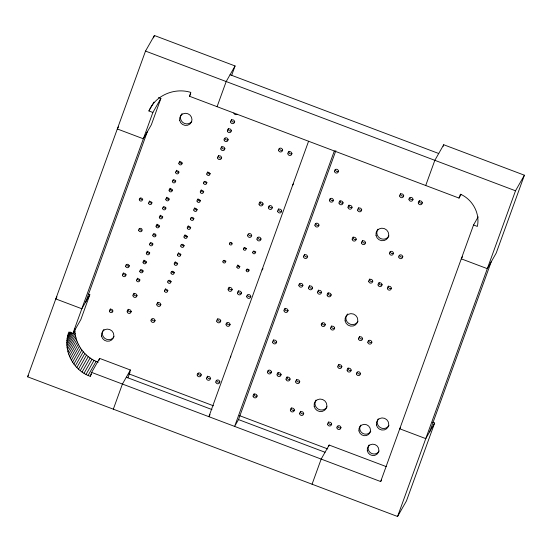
<?xml version="1.0" encoding="UTF-8"?>
<svg xmlns="http://www.w3.org/2000/svg" width="552" height="552" viewBox="0 0 552 552"><rect width="100%" height="100%" fill="white"/><g stroke="black" fill="none" stroke-linecap="round" stroke-linejoin="round"><path stroke-width="0.83" d="M91.487 374.097L90.224 376.312C72.905 370.268 62.141 349.506 68.8 332.083L72.829 333.608L80.834 319.587L89.824 294.733L88.21 294.126M432.299 422.149L434.652 423.039L406.458 500.919L397.571 516.499L27.6 376.809L145.507 51.081L154.394 35.501L235.069 65.957L231.654 75.403M153.518 37.909L154.394 35.501M72.829 333.608L152.883 112.449L160.88 98.428L158.507 97.531M85.719 301.937L147.239 131.976M160.88 98.428L151.351 124.773L143.347 138.793L117.314 128.961L118.48 126.919M461.12 194.394L459.016 198.085L189.446 96.241L190.833 92.419C174.798 87.333 155.54 95.192 148.923 110.959L152.883 112.449M90.224 376.312L91.632 372.414L99.629 358.393L130.424 370.019L129.009 373.911L213.5 405.81M98.787 360.732L99.629 358.393M217.081 106.674L226.182 81.544L235.069 65.957M113.326 409.177L122.42 384.04L130.424 370.019M127.905 377.865L129.899 372.358L129.009 373.911M308.575 141.25L208.877 416.684L210.043 414.642M334.319 150.979L234.621 426.406L238.512 419.589L335.864 150.641M312.066 484.214L321.167 459.085L329.164 445.057L386.255 466.612M328.599 446.616L329.164 445.057M425.716 185.513L434.838 160.321L443.725 144.741L524.4 175.205L496.207 253.085L487.319 268.665L461.286 258.84L462.452 256.79M443.152 146.315L443.725 144.741M459.016 198.085L460.423 194.194C472.526 199.424 480.281 213.424 477.342 226.423L473.54 224.988L380.666 481.551L91.632 372.414M397.571 516.499L515.513 190.785L524.4 175.205M429.649 431.802L491.211 261.855M148.923 110.959L153.974 102.099M56.959 296.879L55.793 298.929L81.827 308.754L89.824 294.733M27.6 376.809L28.449 375.325M189.446 96.241L190.709 94.026M67.579 336.34L70.104 331.911M67.185 338.528L70.552 332.621M66.944 340.736L71.574 332.621M66.847 342.964L72.319 333.367M66.902 345.2L74.899 331.172L74.844 328.944M67.102 347.429L75.106 333.408L74.899 331.172M67.454 349.644L75.458 335.623L75.106 333.408M67.958 351.845L75.955 337.817L75.458 335.623M68.6 354.004L76.597 339.984L75.955 337.817M69.386 356.13L77.383 342.109L76.597 339.984M70.304 358.207L78.308 344.186L77.383 342.109M71.367 360.221L79.364 346.201L78.308 344.186M72.553 362.174L80.551 348.146L79.364 346.201M73.864 364.044L81.862 350.023L80.551 348.146M75.3 365.831L83.297 351.81L81.862 350.023M76.845 367.528L84.842 353.508L83.297 351.81M78.494 369.129L86.491 355.108L84.842 353.508M80.247 370.627L88.244 356.606L86.491 355.108M82.089 372.007L90.086 357.986L88.244 356.606M84.021 373.276L92.018 359.248L90.086 357.986M86.022 374.415L94.019 360.394L98.221 362.284M88.092 375.429L96.089 361.408M473.54 224.988L478.177 216.86M400.538 427.434L399.765 428.8L425.764 438.619L434.652 423.039M380.666 481.551L381.508 480.074M230.067 74.727L438.723 153.504M145.507 51.081L515.513 190.785M239.244 415.532L327.757 448.955M126.311 377.223L211.961 409.563M238.512 419.589L325.052 452.267M92.018 359.248L94.019 360.394M226.03 261.151A1.373 1.318 29.7 0 1 223.808 260.316M292.036 153.525A2.001 1.918 29.7 0 1 288.875 151.303M319.084 225.057A2.001 1.918 29.7 0 1 315.841 223.836M365.652 242.645A2.001 1.918 29.7 0 1 362.491 240.424M413.124 199.244A2.001 1.918 29.7 0 1 409.888 198.023M325.418 324.555A2.001 1.918 29.7 0 1 322.175 323.327M179.11 172.01A1.608 1.539 29.7 0 1 176.571 170.223M382.205 284.666A2.001 1.918 29.7 0 1 379.038 282.445M271.57 371.986A2.001 1.918 29.7 0 1 268.327 370.758M261.117 238.947A2.001 1.918 29.7 0 1 257.881 237.726M334.733 328.067A2.001 1.918 29.7 0 1 331.566 325.846M142.809 199.189A1.608 1.539 29.7 0 1 140.201 198.202M388.981 425.371A6.279 6.017 29.7 0 1 380.28 427.572A6.279 6.017 29.7 0 1 378.292 418.844M152.117 202.701A1.608 1.539 29.7 0 1 149.578 200.921M321.65 292.229A2.001 1.918 29.7 0 1 318.49 290.007M231.495 130.665A2.001 1.918 29.7 0 1 228.335 128.444M166.09 207.98A1.608 1.539 29.7 0 1 163.489 206.993M169.347 198.989A1.608 1.539 29.7 0 1 166.807 197.202M112.346 311.08A1.766 1.69 29.7 0 1 110.372 308.768M149.82 252.94A1.608 1.539 29.7 0 1 147.274 251.153M174.508 272.481A1.608 1.539 29.7 0 1 171.9 271.501M361.808 209.85A2.001 1.918 29.7 0 1 358.648 207.628M177.758 263.49A1.608 1.539 29.7 0 1 175.219 261.703M333.546 200.183A2.001 1.918 29.7 0 1 330.31 198.962M210.664 378.327A2.001 1.918 29.7 0 1 207.504 376.105M201.349 374.808A2.001 1.918 29.7 0 1 198.113 373.587M303.027 285.191A2.001 1.918 29.7 0 1 299.784 283.969M221.732 157.644A2.001 1.918 29.7 0 1 218.564 155.422M370.772 431.243A5.886 5.637 29.7 0 1 362.609 433.306A5.886 5.637 29.7 0 1 360.746 425.116M288.158 310.486A2.001 1.918 29.7 0 1 284.998 308.264M343.178 202.812A2.001 1.918 29.7 0 1 340.018 200.59M307.692 256.535A2.001 1.918 29.7 0 1 304.525 254.313M155.16 320.47A2.001 1.918 29.7 0 1 151.924 319.242M281.216 374.58A2.001 1.918 29.7 0 1 278.049 372.358M379.141 451.06A5.886 5.637 29.7 0 1 370.985 453.13A5.886 5.637 29.7 0 1 369.122 444.94M290.193 379.017A2.001 1.918 29.7 0 1 287.033 376.795M371.986 342.137A2.001 1.918 29.7 0 1 368.75 340.915M237.118 114.236A2.001 1.918 29.7 0 1 233.875 113.015M352.176 207.214A2.001 1.918 29.7 0 1 349.009 204.992M230.488 357.731A6.472 6.203 29.7 0 1 230.826 356.143M327.101 406.783A6.472 6.203 29.7 0 1 318.124 409.053A6.472 6.203 29.7 0 1 316.075 400.048M162.84 216.97A1.608 1.539 29.7 0 1 160.294 215.183M262.069 269.99A6.472 6.203 29.7 0 1 263.028 268.645M358.02 321.354A6.472 6.203 29.7 0 1 348.685 323.396A6.472 6.203 29.7 0 1 347.518 313.984M172.603 189.998A1.608 1.539 29.7 0 1 170.057 188.211M131.328 311.466A2.001 1.918 29.7 0 1 128.161 309.244M292.67 185.293A6.472 6.203 29.7 0 1 293.422 183.857M224.988 148.647A2.001 1.918 29.7 0 1 221.821 146.432M388.946 235.932A6.472 6.203 29.7 0 1 379.962 238.202A6.472 6.203 29.7 0 1 377.913 229.197M228.238 139.656A2.001 1.918 29.7 0 1 225.002 138.435M114.098 336.554A6.279 6.017 29.7 0 1 105.046 338.528A6.279 6.017 29.7 0 1 103.914 329.406M137.117 295.465A2.001 1.918 29.7 0 1 133.957 293.243M191.799 121.426A6.279 6.017 29.7 0 1 182.829 122.468A6.279 6.017 29.7 0 1 182.036 113.595M362.671 338.617A2.001 1.918 29.7 0 1 359.511 336.396M372.89 281.147A2.001 1.918 29.7 0 1 369.723 278.933M331.29 294.858A2.001 1.918 29.7 0 1 328.123 292.636M251.802 235.435A2.001 1.918 29.7 0 1 248.566 234.207M255.831 251.96A1.373 1.318 29.7 0 1 253.603 251.119M246.516 248.441A1.373 1.318 29.7 0 1 244.294 247.606M249.318 269.949A1.373 1.318 29.7 0 1 247.096 269.107M200.542 200.548A1.608 1.539 29.7 0 1 198.002 198.761M203.798 191.551A1.608 1.539 29.7 0 1 201.259 189.771M207.055 182.56A1.608 1.539 29.7 0 1 204.454 181.58M210.312 173.57A1.608 1.539 29.7 0 1 207.766 171.782M240.003 266.43A1.373 1.318 29.7 0 1 237.836 264.905M197.292 209.539A1.608 1.539 29.7 0 1 194.746 207.752M194.035 218.53A1.608 1.539 29.7 0 1 191.434 217.543M190.778 227.521A1.608 1.539 29.7 0 1 188.239 225.733M187.528 236.511A1.608 1.539 29.7 0 1 184.982 234.731M181.015 254.5A1.608 1.539 29.7 0 1 178.475 252.712M184.271 245.509A1.608 1.539 29.7 0 1 181.663 244.522M171.251 281.472A1.608 1.539 29.7 0 1 168.65 280.492M167.994 290.462A1.608 1.539 29.7 0 1 165.455 288.682M140.056 279.912A1.608 1.539 29.7 0 1 137.51 278.132M143.306 270.922A1.608 1.539 29.7 0 1 140.705 269.942M146.563 261.931A1.608 1.539 29.7 0 1 144.017 260.144M159.583 225.961A1.608 1.539 29.7 0 1 157.037 224.181M155.588 235.276A1.608 1.539 29.7 0 1 153.725 233.972M153.07 243.95A1.608 1.539 29.7 0 1 150.468 242.963M175.853 181.001A1.608 1.539 29.7 0 1 173.252 180.021M182.367 163.019A1.608 1.539 29.7 0 1 179.821 161.232M234.752 121.675A2.001 1.918 29.7 0 1 231.585 119.453M299.846 381.611A2.001 1.918 29.7 0 1 296.679 379.397M312.66 287.827A2.001 1.918 29.7 0 1 309.5 285.605M129.437 265.767A1.766 1.69 29.7 0 1 126.58 264.684M126.18 274.758A1.766 1.69 29.7 0 1 123.393 272.798M141.643 230.156A1.766 1.69 29.7 0 1 139.601 228.721M160.956 304.469A2.001 1.918 29.7 0 1 157.789 302.248M263.194 203.957A2.001 1.918 29.7 0 1 260.033 201.742M422.439 202.763A2.001 1.918 29.7 0 1 419.278 200.542M281.824 210.995A2.001 1.918 29.7 0 1 278.663 208.773M272.509 207.476A2.001 1.918 29.7 0 1 269.272 206.255M393.597 253.195A2.001 1.918 29.7 0 1 390.354 251.974M356.337 239.126A2.001 1.918 29.7 0 1 353.176 236.905M403.809 195.725A2.001 1.918 29.7 0 1 400.648 193.504M282.721 150.006A2.001 1.918 29.7 0 1 279.484 148.785M402.912 256.714A2.001 1.918 29.7 0 1 399.669 255.486M338.611 171.106A2.001 1.918 29.7 0 1 335.368 169.885M231.909 243.446A1.373 1.318 29.7 0 1 230.322 242.328M232.275 289.386A2.001 1.918 29.7 0 1 229.108 287.164M241.59 292.898A2.001 1.918 29.7 0 1 238.423 290.683M250.905 296.417A2.001 1.918 29.7 0 1 247.662 295.196M391.52 288.185A2.001 1.918 29.7 0 1 388.353 285.964M220.883 320.857A2.001 1.918 29.7 0 1 217.716 318.635M341.971 366.576A2.001 1.918 29.7 0 1 338.804 364.354M331.752 424.046A2.001 1.918 29.7 0 1 328.592 421.825M294.499 409.977A2.001 1.918 29.7 0 1 291.332 407.755M360.594 373.607A2.001 1.918 29.7 0 1 357.358 372.386M219.979 381.839A2.001 1.918 29.7 0 1 216.743 380.618M341.067 427.558A2.001 1.918 29.7 0 1 337.831 426.337M276.766 341.957A2.001 1.918 29.7 0 1 273.606 339.735M303.807 413.489A2.001 1.918 29.7 0 1 300.647 411.274M351.279 370.088A2.001 1.918 29.7 0 1 348.119 367.873M257.239 395.908A2.001 1.918 29.7 0 1 254.072 393.686M230.198 324.369A2.001 1.918 29.7 0 1 226.955 323.148M321.292 324.887A2.001 1.918 29.7 0 0 324.528 326.108A2.001 1.918 29.7 0 0 323.886 322.789A2.001 1.918 29.7 0 0 321.292 324.887M175.619 172.583A1.608 1.539 29.7 0 0 178.22 173.57A1.608 1.539 29.7 0 0 177.709 170.899A1.608 1.539 29.7 0 0 175.619 172.583M230.619 122.006A2.001 1.918 29.7 0 0 233.862 123.234A2.001 1.918 29.7 0 0 233.22 119.908A2.001 1.918 29.7 0 0 230.619 122.006M378.079 285.005A2.001 1.918 29.7 0 0 381.315 286.226A2.001 1.918 29.7 0 0 380.673 282.907A2.001 1.918 29.7 0 0 378.079 285.005M267.437 372.317A2.001 1.918 29.7 0 0 270.68 373.538A2.001 1.918 29.7 0 0 270.038 370.219A2.001 1.918 29.7 0 0 267.437 372.317M303.559 256.866A2.001 1.918 29.7 0 0 306.802 258.088A2.001 1.918 29.7 0 0 306.16 254.769A2.001 1.918 29.7 0 0 303.559 256.866M284.032 310.817A2.001 1.918 29.7 0 0 287.268 312.046A2.001 1.918 29.7 0 0 286.633 308.72A2.001 1.918 29.7 0 0 284.032 310.817M256.99 239.285A2.001 1.918 29.7 0 0 260.227 240.506A2.001 1.918 29.7 0 0 259.592 237.187A2.001 1.918 29.7 0 0 256.99 239.285M330.6 328.405A2.001 1.918 29.7 0 0 333.843 329.627A2.001 1.918 29.7 0 0 333.201 326.308A2.001 1.918 29.7 0 0 330.6 328.405M139.311 199.762A1.608 1.539 29.7 0 0 141.919 200.742A1.608 1.539 29.7 0 0 141.402 198.078A1.608 1.539 29.7 0 0 139.311 199.762M376.429 424.923A6.279 6.017 29.7 0 0 386.593 428.759A6.279 6.017 29.7 0 0 384.585 418.34A6.279 6.017 29.7 0 0 376.429 424.923M148.626 203.281A1.608 1.539 29.7 0 0 151.234 204.261A1.608 1.539 29.7 0 0 150.717 201.59A1.608 1.539 29.7 0 0 148.626 203.281M317.524 292.56A2.001 1.918 29.7 0 0 320.767 293.788A2.001 1.918 29.7 0 0 320.125 290.462A2.001 1.918 29.7 0 0 317.524 292.56M197.223 375.139A2.001 1.918 29.7 0 0 200.466 376.367A2.001 1.918 29.7 0 0 199.824 373.048A2.001 1.918 29.7 0 0 197.223 375.139M227.369 130.996A2.001 1.918 29.7 0 0 230.605 132.225A2.001 1.918 29.7 0 0 229.963 128.906A2.001 1.918 29.7 0 0 227.369 130.996M162.599 208.552A1.608 1.539 29.7 0 0 165.207 209.539A1.608 1.539 29.7 0 0 164.689 206.869A1.608 1.539 29.7 0 0 162.599 208.552M165.855 199.562A1.608 1.539 29.7 0 0 168.457 200.542A1.608 1.539 29.7 0 0 167.946 197.878A1.608 1.539 29.7 0 0 165.855 199.562M146.328 253.513A1.608 1.539 29.7 0 0 148.93 254.5A1.608 1.539 29.7 0 0 148.412 251.829A1.608 1.539 29.7 0 0 146.328 253.513M109.42 311.204A1.766 1.69 29.7 0 0 112.277 312.287A1.766 1.69 29.7 0 0 111.711 309.355A1.766 1.69 29.7 0 0 109.42 311.204M171.016 273.054A1.608 1.539 29.7 0 0 173.618 274.04A1.608 1.539 29.7 0 0 173.1 271.37A1.608 1.539 29.7 0 0 171.016 273.054M357.682 210.181A2.001 1.918 29.7 0 0 360.918 211.402A2.001 1.918 29.7 0 0 360.283 208.083A2.001 1.918 29.7 0 0 357.682 210.181M174.266 264.063A1.608 1.539 29.7 0 0 176.875 265.05A1.608 1.539 29.7 0 0 176.357 262.379A1.608 1.539 29.7 0 0 174.266 264.063M206.538 378.658A2.001 1.918 29.7 0 0 209.781 379.879A2.001 1.918 29.7 0 0 209.139 376.561A2.001 1.918 29.7 0 0 206.538 378.658M329.42 200.514A2.001 1.918 29.7 0 0 332.656 201.742A2.001 1.918 29.7 0 0 332.021 198.423A2.001 1.918 29.7 0 0 329.42 200.514M178.876 163.592A1.608 1.539 29.7 0 0 181.477 164.579A1.608 1.539 29.7 0 0 180.966 161.909A1.608 1.539 29.7 0 0 178.876 163.592M348.05 207.552A2.001 1.918 29.7 0 0 351.286 208.773A2.001 1.918 29.7 0 0 350.644 205.454A2.001 1.918 29.7 0 0 348.05 207.552M151.034 320.802A2.001 1.918 29.7 0 0 154.277 322.023A2.001 1.918 29.7 0 0 153.635 318.704A2.001 1.918 29.7 0 0 151.034 320.802M298.894 285.529A2.001 1.918 29.7 0 0 302.137 286.75A2.001 1.918 29.7 0 0 301.495 283.431A2.001 1.918 29.7 0 0 298.894 285.529M217.605 157.975A2.001 1.918 29.7 0 0 220.841 159.197A2.001 1.918 29.7 0 0 220.2 155.878A2.001 1.918 29.7 0 0 217.605 157.975M358.952 430.912A5.886 5.637 29.7 0 0 368.474 434.514A5.886 5.637 29.7 0 0 366.597 424.75A5.886 5.637 29.7 0 0 358.952 430.912M339.052 203.15A2.001 1.918 29.7 0 0 342.295 204.371A2.001 1.918 29.7 0 0 341.653 201.052A2.001 1.918 29.7 0 0 339.052 203.15M295.713 381.949A2.001 1.918 29.7 0 0 298.956 383.171A2.001 1.918 29.7 0 0 298.315 379.852A2.001 1.918 29.7 0 0 295.713 381.949M172.362 181.58A1.608 1.539 29.7 0 0 174.97 182.56A1.608 1.539 29.7 0 0 174.453 179.89A1.608 1.539 29.7 0 0 172.362 181.58M277.083 374.918A2.001 1.918 29.7 0 0 280.326 376.14A2.001 1.918 29.7 0 0 279.685 372.821A2.001 1.918 29.7 0 0 277.083 374.918M224.112 139.994A2.001 1.918 29.7 0 0 227.348 141.215A2.001 1.918 29.7 0 0 226.713 137.896A2.001 1.918 29.7 0 0 224.112 139.994M367.322 450.736A5.886 5.637 29.7 0 0 376.85 454.33A5.886 5.637 29.7 0 0 374.967 444.567A5.886 5.637 29.7 0 0 367.322 450.736M286.067 379.355A2.001 1.918 29.7 0 0 289.31 380.576A2.001 1.918 29.7 0 0 288.668 377.257A2.001 1.918 29.7 0 0 286.067 379.355M327.163 295.196A2.001 1.918 29.7 0 0 330.4 296.417A2.001 1.918 29.7 0 0 329.758 293.098A2.001 1.918 29.7 0 0 327.163 295.196M367.86 342.475A2.001 1.918 29.7 0 0 371.103 343.696A2.001 1.918 29.7 0 0 370.461 340.377A2.001 1.918 29.7 0 0 367.86 342.475M247.675 235.766A2.001 1.918 29.7 0 0 250.912 236.987A2.001 1.918 29.7 0 0 250.277 233.668A2.001 1.918 29.7 0 0 247.675 235.766M220.855 148.985A2.001 1.918 29.7 0 0 224.098 150.206A2.001 1.918 29.7 0 0 223.457 146.887A2.001 1.918 29.7 0 0 220.855 148.985M127.201 311.804A2.001 1.918 29.7 0 0 130.438 313.025A2.001 1.918 29.7 0 0 129.796 309.707A2.001 1.918 29.7 0 0 127.201 311.804M314.185 406.265A6.472 6.203 29.7 0 0 324.666 410.226A6.472 6.203 29.7 0 0 322.596 399.482A6.472 6.203 29.7 0 0 314.185 406.265M159.342 217.543A1.608 1.539 29.7 0 0 161.95 218.53A1.608 1.539 29.7 0 0 161.432 215.86A1.608 1.539 29.7 0 0 159.342 217.543M345.103 320.843A6.472 6.203 29.7 0 0 355.585 324.797A6.472 6.203 29.7 0 0 353.515 314.06A6.472 6.203 29.7 0 0 345.103 320.843M169.112 190.571A1.608 1.539 29.7 0 0 171.713 191.551A1.608 1.539 29.7 0 0 171.196 188.887A1.608 1.539 29.7 0 0 169.112 190.571M376.029 235.421A6.472 6.203 29.7 0 0 386.51 239.375A6.472 6.203 29.7 0 0 384.44 228.631A6.472 6.203 29.7 0 0 376.029 235.421M101.547 336.099A6.279 6.017 29.7 0 0 111.711 339.935A6.279 6.017 29.7 0 0 109.703 329.523A6.279 6.017 29.7 0 0 101.547 336.099M132.991 295.803A2.001 1.918 29.7 0 0 136.234 297.024A2.001 1.918 29.7 0 0 135.592 293.705A2.001 1.918 29.7 0 0 132.991 295.803M179.662 120.295A6.279 6.017 29.7 0 0 189.826 124.131A6.279 6.017 29.7 0 0 187.818 113.712A6.279 6.017 29.7 0 0 179.662 120.295M358.545 338.956A2.001 1.918 29.7 0 0 361.788 340.177A2.001 1.918 29.7 0 0 361.146 336.858A2.001 1.918 29.7 0 0 358.545 338.956M368.764 281.485A2.001 1.918 29.7 0 0 372 282.707A2.001 1.918 29.7 0 0 371.358 279.388A2.001 1.918 29.7 0 0 368.764 281.485M337.838 366.907A2.001 1.918 29.7 0 0 341.081 368.136A2.001 1.918 29.7 0 0 340.439 364.81A2.001 1.918 29.7 0 0 337.838 366.907M216.75 321.188A2.001 1.918 29.7 0 0 219.993 322.416A2.001 1.918 29.7 0 0 219.351 319.09A2.001 1.918 29.7 0 0 216.75 321.188M122.434 275.234A1.766 1.69 29.7 0 0 125.297 276.317A1.766 1.69 29.7 0 0 124.731 273.385A1.766 1.69 29.7 0 0 122.434 275.234M277.697 211.326A2.001 1.918 29.7 0 0 280.933 212.554A2.001 1.918 29.7 0 0 280.292 209.229A2.001 1.918 29.7 0 0 277.697 211.326M156.092 226.541A1.608 1.539 29.7 0 0 158.693 227.521A1.608 1.539 29.7 0 0 158.182 224.85A1.608 1.539 29.7 0 0 156.092 226.541M177.523 255.072A1.608 1.539 29.7 0 0 180.124 256.052A1.608 1.539 29.7 0 0 179.614 253.389A1.608 1.539 29.7 0 0 177.523 255.072M164.503 291.042A1.608 1.539 29.7 0 0 167.104 292.022A1.608 1.539 29.7 0 0 166.594 289.351A1.608 1.539 29.7 0 0 164.503 291.042M167.76 282.051A1.608 1.539 29.7 0 0 170.361 283.031A1.608 1.539 29.7 0 0 169.85 280.361A1.608 1.539 29.7 0 0 167.76 282.051M180.78 246.082A1.608 1.539 29.7 0 0 183.381 247.061A1.608 1.539 29.7 0 0 182.871 244.398A1.608 1.539 29.7 0 0 180.78 246.082M193.8 210.112A1.608 1.539 29.7 0 0 196.402 211.099A1.608 1.539 29.7 0 0 195.884 208.428A1.608 1.539 29.7 0 0 193.8 210.112M187.287 228.093A1.608 1.539 29.7 0 0 189.895 229.08A1.608 1.539 29.7 0 0 189.377 226.41A1.608 1.539 29.7 0 0 187.287 228.093M190.543 219.103A1.608 1.539 29.7 0 0 193.145 220.089A1.608 1.539 29.7 0 0 192.634 217.419A1.608 1.539 29.7 0 0 190.543 219.103M243.404 249.166A1.373 1.318 29.7 0 0 245.626 250.001A1.373 1.318 29.7 0 0 245.185 247.724A1.373 1.318 29.7 0 0 243.404 249.166M236.891 267.147A1.373 1.318 29.7 0 0 239.113 267.989A1.373 1.318 29.7 0 0 238.678 265.705A1.373 1.318 29.7 0 0 236.891 267.147M152.835 235.531A1.608 1.539 29.7 0 0 155.436 236.511A1.608 1.539 29.7 0 0 154.926 233.841A1.608 1.539 29.7 0 0 152.835 235.531M149.578 244.522A1.608 1.539 29.7 0 0 152.186 245.502A1.608 1.539 29.7 0 0 151.669 242.839A1.608 1.539 29.7 0 0 149.578 244.522M143.071 262.504A1.608 1.539 29.7 0 0 145.673 263.49A1.608 1.539 29.7 0 0 145.162 260.82A1.608 1.539 29.7 0 0 143.071 262.504M139.815 271.494A1.608 1.539 29.7 0 0 142.416 272.481A1.608 1.539 29.7 0 0 141.905 269.811A1.608 1.539 29.7 0 0 139.815 271.494M136.558 280.492A1.608 1.539 29.7 0 0 139.166 281.472A1.608 1.539 29.7 0 0 138.649 278.801A1.608 1.539 29.7 0 0 136.558 280.492M308.533 288.158A2.001 1.918 29.7 0 0 311.77 289.386A2.001 1.918 29.7 0 0 311.135 286.06A2.001 1.918 29.7 0 0 308.533 288.158M125.69 266.243A1.766 1.69 29.7 0 0 128.547 267.327A1.766 1.69 29.7 0 0 127.988 264.394A1.766 1.69 29.7 0 0 125.69 266.243M138.711 230.281A1.766 1.69 29.7 0 0 141.567 231.357A1.766 1.69 29.7 0 0 141.001 228.424A1.766 1.69 29.7 0 0 138.711 230.281M246.206 270.666A1.373 1.318 29.7 0 0 248.428 271.501A1.373 1.318 29.7 0 0 247.993 269.224A1.373 1.318 29.7 0 0 246.206 270.666M206.814 174.142A1.608 1.539 29.7 0 0 209.422 175.129A1.608 1.539 29.7 0 0 208.904 172.459A1.608 1.539 29.7 0 0 206.814 174.142M252.719 252.678A1.373 1.318 29.7 0 0 254.941 253.52A1.373 1.318 29.7 0 0 254.5 251.243A1.373 1.318 29.7 0 0 252.719 252.678M197.05 201.121A1.608 1.539 29.7 0 0 199.658 202.101A1.608 1.539 29.7 0 0 199.141 199.438A1.608 1.539 29.7 0 0 197.05 201.121M200.307 192.13A1.608 1.539 29.7 0 0 202.908 193.11A1.608 1.539 29.7 0 0 202.398 190.44A1.608 1.539 29.7 0 0 200.307 192.13M203.564 183.133A1.608 1.539 29.7 0 0 206.165 184.12A1.608 1.539 29.7 0 0 205.654 181.449A1.608 1.539 29.7 0 0 203.564 183.133M184.03 237.091A1.608 1.539 29.7 0 0 186.638 238.071A1.608 1.539 29.7 0 0 186.121 235.4A1.608 1.539 29.7 0 0 184.03 237.091M314.95 225.395A2.001 1.918 29.7 0 0 318.193 226.617A2.001 1.918 29.7 0 0 317.552 223.298A2.001 1.918 29.7 0 0 314.95 225.395M228.148 289.717A2.001 1.918 29.7 0 0 231.385 290.938A2.001 1.918 29.7 0 0 230.743 287.62A2.001 1.918 29.7 0 0 228.148 289.717M387.387 288.517A2.001 1.918 29.7 0 0 390.63 289.745A2.001 1.918 29.7 0 0 389.988 286.426A2.001 1.918 29.7 0 0 387.387 288.517M222.918 261.869A1.373 1.318 29.7 0 0 225.147 262.711A1.373 1.318 29.7 0 0 224.705 260.434A1.373 1.318 29.7 0 0 222.918 261.869M229.432 243.887A1.373 1.318 29.7 0 0 231.654 244.729A1.373 1.318 29.7 0 0 231.212 242.452A1.373 1.318 29.7 0 0 229.432 243.887M237.457 293.236A2.001 1.918 29.7 0 0 240.7 294.457A2.001 1.918 29.7 0 0 240.058 291.139A2.001 1.918 29.7 0 0 237.457 293.236M287.909 153.856A2.001 1.918 29.7 0 0 291.152 155.084A2.001 1.918 29.7 0 0 290.511 151.765A2.001 1.918 29.7 0 0 287.909 153.856M361.526 242.977A2.001 1.918 29.7 0 0 364.762 244.205A2.001 1.918 29.7 0 0 364.127 240.886A2.001 1.918 29.7 0 0 361.526 242.977M246.772 296.755A2.001 1.918 29.7 0 0 250.015 297.976A2.001 1.918 29.7 0 0 249.373 294.658A2.001 1.918 29.7 0 0 246.772 296.755M408.997 199.576A2.001 1.918 29.7 0 0 412.234 200.804A2.001 1.918 29.7 0 0 411.599 197.485A2.001 1.918 29.7 0 0 408.997 199.576M259.067 204.295A2.001 1.918 29.7 0 0 262.303 205.517A2.001 1.918 29.7 0 0 261.669 202.198A2.001 1.918 29.7 0 0 259.067 204.295M156.83 304.801A2.001 1.918 29.7 0 0 160.066 306.022A2.001 1.918 29.7 0 0 159.424 302.703A2.001 1.918 29.7 0 0 156.83 304.801M215.853 382.177A2.001 1.918 29.7 0 0 219.089 383.398A2.001 1.918 29.7 0 0 218.454 380.08A2.001 1.918 29.7 0 0 215.853 382.177M268.382 207.814A2.001 1.918 29.7 0 0 271.618 209.035A2.001 1.918 29.7 0 0 270.984 205.717A2.001 1.918 29.7 0 0 268.382 207.814M418.312 203.095A2.001 1.918 29.7 0 0 421.549 204.316A2.001 1.918 29.7 0 0 420.914 200.997A2.001 1.918 29.7 0 0 418.312 203.095M352.21 239.464A2.001 1.918 29.7 0 0 355.447 240.686A2.001 1.918 29.7 0 0 354.812 237.367A2.001 1.918 29.7 0 0 352.21 239.464M389.471 253.534A2.001 1.918 29.7 0 0 392.707 254.755A2.001 1.918 29.7 0 0 392.065 251.436A2.001 1.918 29.7 0 0 389.471 253.534M399.682 196.063A2.001 1.918 29.7 0 0 402.919 197.285A2.001 1.918 29.7 0 0 402.284 193.966A2.001 1.918 29.7 0 0 399.682 196.063M278.594 150.344A2.001 1.918 29.7 0 0 281.837 151.565A2.001 1.918 29.7 0 0 281.196 148.246A2.001 1.918 29.7 0 0 278.594 150.344M398.779 257.046A2.001 1.918 29.7 0 0 402.022 258.267A2.001 1.918 29.7 0 0 401.38 254.948A2.001 1.918 29.7 0 0 398.779 257.046M334.484 171.444A2.001 1.918 29.7 0 0 337.72 172.666A2.001 1.918 29.7 0 0 337.079 169.347A2.001 1.918 29.7 0 0 334.484 171.444M356.468 373.945A2.001 1.918 29.7 0 0 359.711 375.167A2.001 1.918 29.7 0 0 359.069 371.848A2.001 1.918 29.7 0 0 356.468 373.945M290.366 410.308A2.001 1.918 29.7 0 0 293.609 411.537A2.001 1.918 29.7 0 0 292.967 408.211A2.001 1.918 29.7 0 0 290.366 410.308M327.626 424.378A2.001 1.918 29.7 0 0 330.862 425.599A2.001 1.918 29.7 0 0 330.227 422.28A2.001 1.918 29.7 0 0 327.626 424.378M336.941 427.897A2.001 1.918 29.7 0 0 340.177 429.118A2.001 1.918 29.7 0 0 339.542 425.799A2.001 1.918 29.7 0 0 336.941 427.897M272.64 342.288A2.001 1.918 29.7 0 0 275.876 343.517A2.001 1.918 29.7 0 0 275.241 340.198A2.001 1.918 29.7 0 0 272.64 342.288M299.681 413.827A2.001 1.918 29.7 0 0 302.924 415.049A2.001 1.918 29.7 0 0 302.282 411.73A2.001 1.918 29.7 0 0 299.681 413.827M226.065 324.707A2.001 1.918 29.7 0 0 229.308 325.928A2.001 1.918 29.7 0 0 228.666 322.609A2.001 1.918 29.7 0 0 226.065 324.707M253.113 396.246A2.001 1.918 29.7 0 0 256.349 397.468A2.001 1.918 29.7 0 0 255.707 394.149A2.001 1.918 29.7 0 0 253.113 396.246M347.153 370.426A2.001 1.918 29.7 0 0 350.396 371.648A2.001 1.918 29.7 0 0 349.754 368.329A2.001 1.918 29.7 0 0 347.153 370.426"/></g></svg>
